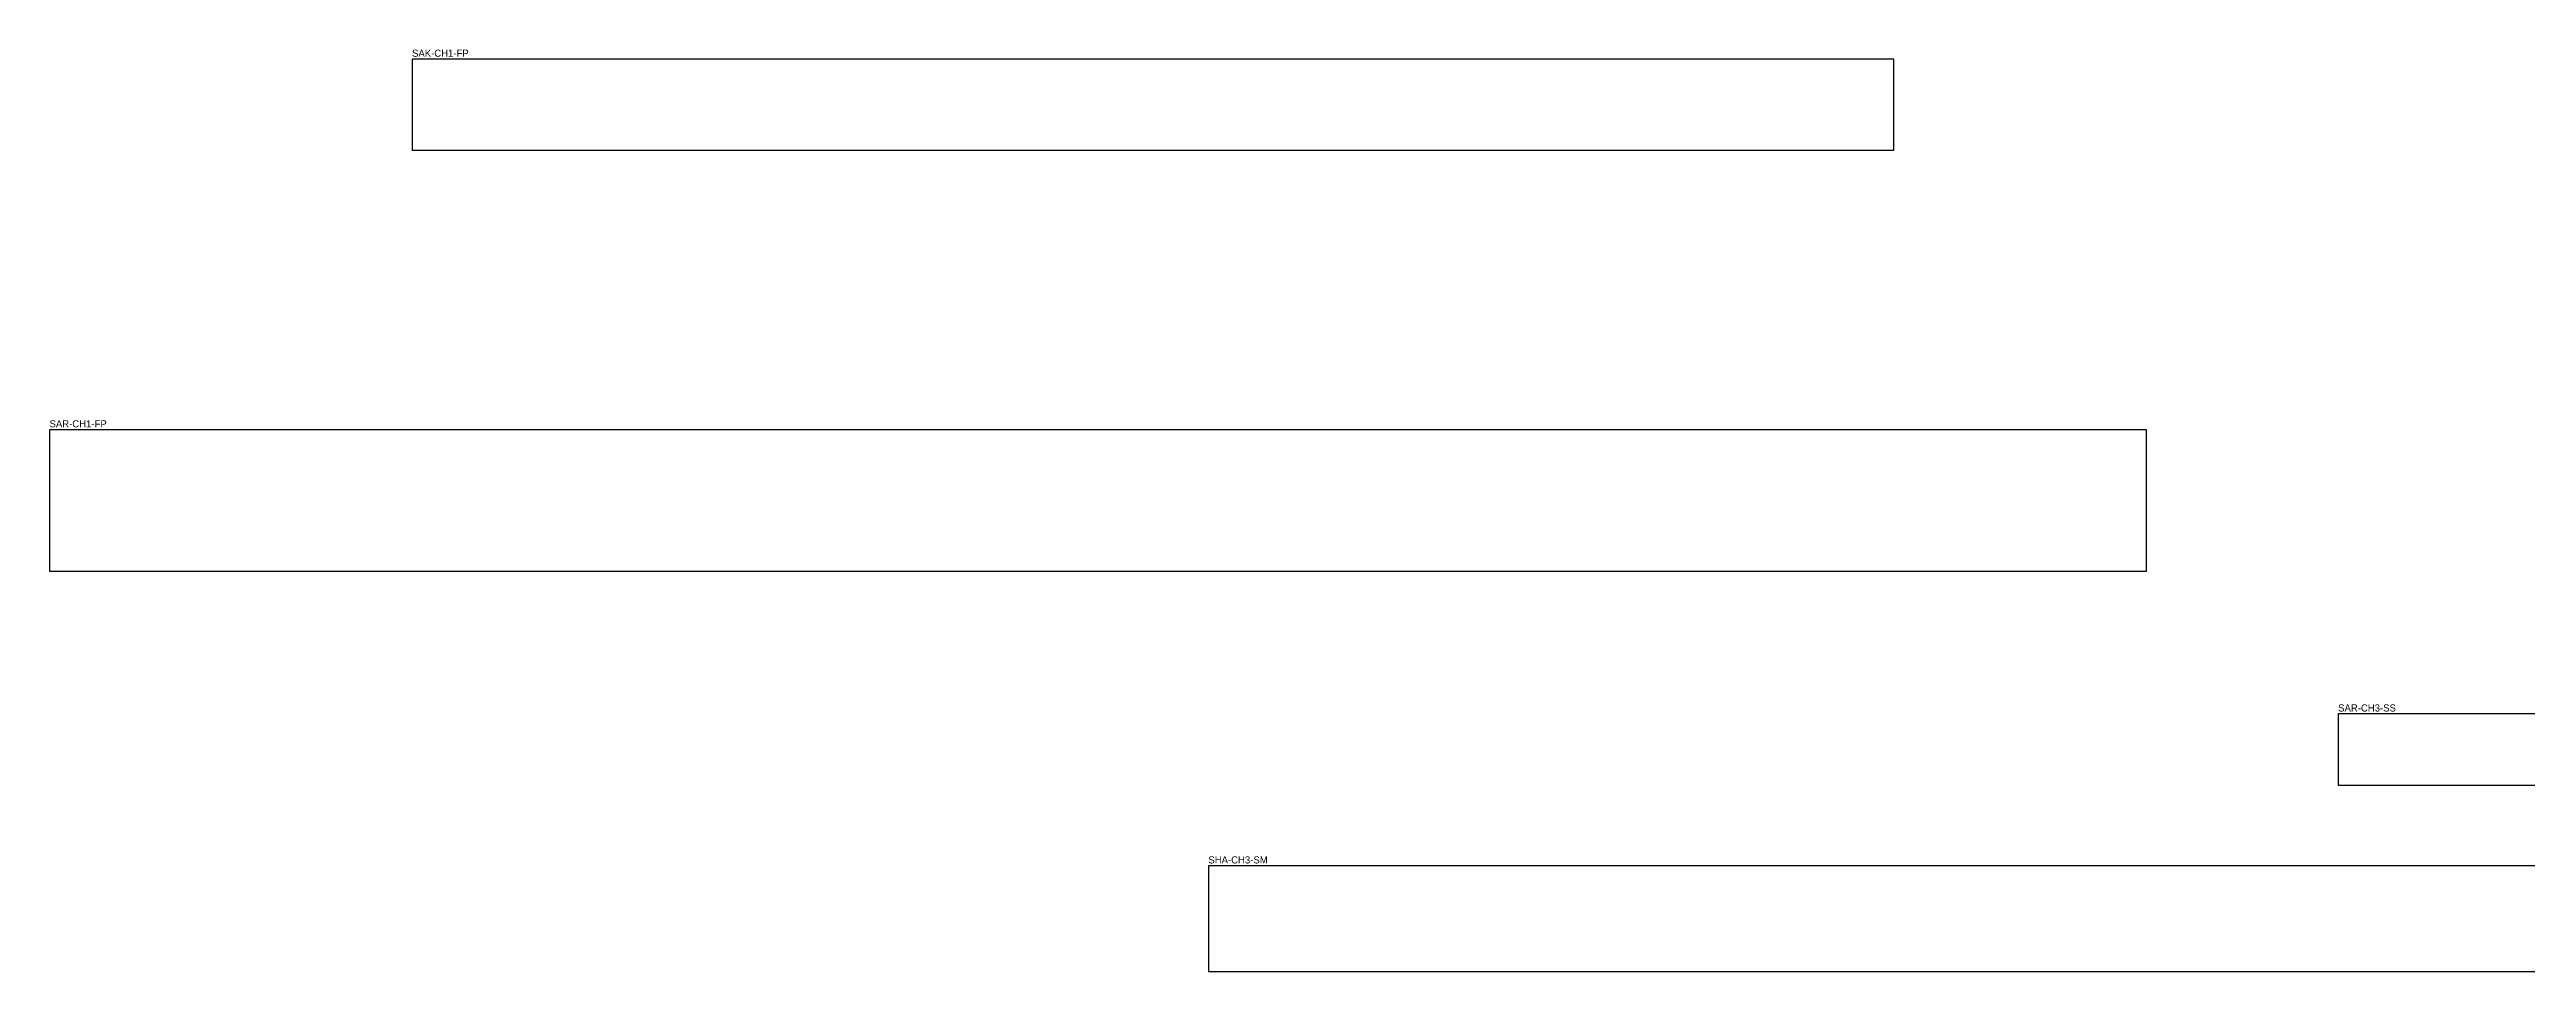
# Model space of a CAD drawing. Header units: metres. Extents: x 461274 to 520319, y 2645886 to 2678000.
# Drawn here: x 461274 to 482111, y 2654556 to 2662313 of the extents above; entities that cross this region are included whole.
import ezdxf

# ---------------------------------------------------------------- set-up
doc = ezdxf.new("R2010")
doc.units = ezdxf.units.M

msp = doc.modelspace()

# ---------------------------------------------------------------- linework, layer by layer
at = {"layer": 'PV_CH'}
for points in [[(464323.58, 2661467.14), (476790.18, 2661467.14), (476790.18, 2662231.64), (464323.58, 2662231.64)], [(461274.21, 2657924.77), (478914.41, 2657924.77), (478914.41, 2659113.17), (461274.21, 2659113.17)], [(480526.97, 2656123.49), (487392.47, 2656123.49), (487392.47, 2656722.69), (480526.97, 2656722.69)], [(471022.73, 2654555.54), (484912.33, 2654555.54), (484912.33, 2655444.34), (471022.73, 2655444.34)]]:
    msp.add_lwpolyline(points, close=True, dxfattribs=at)

# ---------------------------------------------------------------- texts
for s, p in [('SAK-CH1-FP', (464323.58, 2662251.64)), ('SAR-CH1-FP', (461274.21, 2659133.17)), ('SAR-CH3-SS', (480526.97, 2656742.69)), ('SHA-CH3-SM', (471022.73, 2655464.34))]:
    msp.add_text(s, height=60, dxfattribs=at).set_placement(p)

doc.saveas('drawing.dxf')
